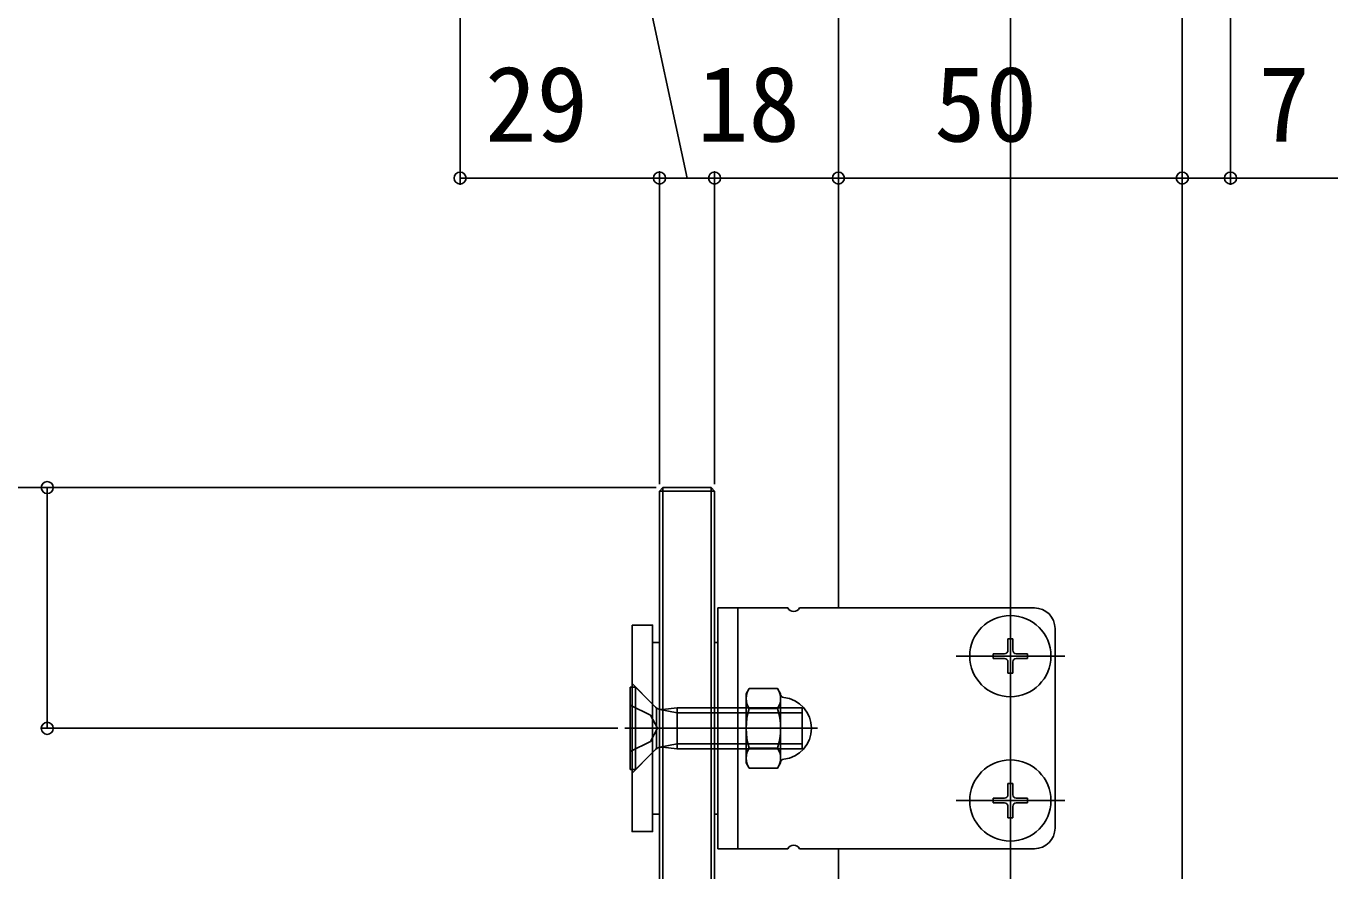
# Model space of a CAD drawing. Units: millimetres, scale not verified. Extents: x -875 to 875, y -1299 to 1293.
# Drawn here: x -738.1 to -547.4, y 810.5 to 933.3 of the extents above; entities that cross this region are included whole.
import ezdxf
from ezdxf.enums import TextEntityAlignment as Align

# ---------------------------------------------------------------- set-up
doc = ezdxf.new("R2010")
doc.units = ezdxf.units.MM
doc.header["$LTSCALE"] = 8
for name, color, linetype in [('0-3_YKK_12', 2, 'Continuous'), ('0-4_YKK_13', 4, 'Continuous'), ('0-5_YKK_D', 6, 'Continuous'), ('0-7_YSS_K', 3, 'Continuous')]:
    doc.layers.add(name, color=color, linetype=linetype)
doc.styles.add('ＭＳ ゴシック', font='')
doc.styles.get('ＭＳ ゴシック').set_extended_font_data('MS Gothic')

msp = doc.modelspace()

# ---------------------------------------------------------------- linework, layer by layer
at = {"layer": '0-3_YKK_12'}
msp.add_line((-620, 813.7), (-620, 623.7), dxfattribs=at)
for points in [[(-570, 967.2), (-620, 967.2), (-620, 848.7)], [(-620, 588.7), (-620, 546.2), (-570, 546.2), (-570, 967.2)]]:
    msp.add_lwpolyline(points, dxfattribs=at)
at = {"layer": '0-4_YKK_13'}
for p, q in [((-645.5, 866.2), (-646, 865.7)), ((-638, 865.7), (-646, 865.7)), ((-646, 865.7), (-646, 561.7)), ((-645.5, 866.2), (-645.5, 561.2)), ((-638.5, 866.2), (-645.5, 866.2)), ((-638.5, 561.2), (-638.5, 866.2)), ((-638.5, 866.2), (-638, 865.7)), ((-638, 561.7), (-638, 865.7)), ((-634.6, 813.7), (-634.6, 848.7)), ((-625.634, 848.7), (-591.5, 848.7)), ((-595, 849.6), (-595, 833.8)), ((-588.5, 845.7), (-588.5, 816.7)), ((-595.35, 844.2), (-594.65, 844.2)), ((-595.35, 844.2), (-595.35, 842.55)), ((-594.65, 844.2), (-594.65, 842.55)), ((-587.1, 841.7), (-602.9, 841.7)), ((-597.5, 842.05), (-597.5, 841.35)), ((-597.5, 842.05), (-595.85, 842.05)), ((-597.5, 841.35), (-595.85, 841.35)), ((-595.35, 840.85), (-595.35, 839.2)), ((-594.65, 840.85), (-594.65, 839.2)), ((-594.15, 842.05), (-592.5, 842.05)), ((-594.15, 841.35), (-592.5, 841.35)), ((-592.5, 842.05), (-592.5, 841.35)), ((-595.35, 839.2), (-594.65, 839.2)), ((-650.25, 825.2), (-650.25, 837.2)), ((-650, 837.7), (-647, 834.7)), ((-649.5, 825.2), (-649.5, 837.2)), ((-649.5, 837.2), (-646.567, 834.267)), ((-632.953, 836.974), (-633.4, 836.2)), ((-633.4, 826.2), (-633.4, 836.2)), ((-650.25, 834.55), (-647.287, 833.105)), ((-646.453, 834.167), (-646.453, 828.233)), ((-645.949, 833.938), (-643.453, 833.45)), ((-643.453, 834.2), (-645.564, 833.926)), ((-643.453, 834.2), (-625.25, 834.2)), ((-643.453, 833.45), (-625.25, 833.45)), ((-632.953, 834.087), (-628.847, 834.087)), ((-625.25, 828.2), (-625.25, 834.2)), ((-646.274, 831.2), (-647.287, 833.105)), ((-623.035, 831.2), (-651.043, 831.2)), ((-646.274, 831.2), (-647.287, 829.295)), ((-650.25, 827.85), (-647.287, 829.295)), ((-650, 824.7), (-647, 827.7)), ((-649.5, 825.2), (-646.567, 828.133)), ((-645.949, 828.462), (-643.453, 828.95)), ((-643.453, 828.2), (-645.564, 828.474)), ((-643.453, 828.95), (-625.25, 828.95)), ((-632.953, 828.313), (-628.847, 828.313)), ((-595, 828.6), (-595, 812.8)), ((-632.953, 825.426), (-633.4, 826.2)), ((-595.35, 823.2), (-594.65, 823.2)), ((-595.35, 823.2), (-595.35, 821.55)), ((-594.65, 823.2), (-594.65, 821.55)), ((-587.1, 820.7), (-602.9, 820.7)), ((-597.5, 821.05), (-597.5, 820.35)), ((-597.5, 821.05), (-595.85, 821.05)), ((-597.5, 820.35), (-595.85, 820.35)), ((-595.35, 819.85), (-595.35, 818.2)), ((-594.65, 819.85), (-594.65, 818.2)), ((-594.15, 821.05), (-592.5, 821.05)), ((-594.15, 820.35), (-592.5, 820.35)), ((-592.5, 821.05), (-592.5, 820.35)), ((-595.35, 818.2), (-594.65, 818.2)), ((-591.5, 813.7), (-625.634, 813.7))]:
    msp.add_line(p, q, dxfattribs=at)
for points in [[(-627.366, 813.7), (-637.5, 813.7), (-637.5, 848.7), (-627.366, 848.7)], [(-650.25, 837.2), (-650, 837.2), (-649.5, 837.2)], [(-632.953, 836.974), (-628.847, 836.974), (-628.4, 836.2)], [(-632.953, 825.426), (-628.847, 825.426), (-628.4, 826.2), (-628.4, 836.2)], [(-643.453, 834.2), (-643.453, 828.2), (-625.25, 828.2)], [(-650.25, 825.2), (-650, 825.2), (-649.5, 825.2)]]:
    msp.add_lwpolyline(points, dxfattribs=at)
for points in [[(-650, 846.2), (-650, 816.2), (-647, 816.2), (-647, 846.2)], [(-647, 843.7), (-647, 818.7), (-646, 818.7), (-646, 843.7)], [(-638, 818.7), (-637.5, 818.7), (-637.5, 843.7), (-638, 843.7)]]:
    msp.add_lwpolyline(points, close=True, dxfattribs=at)
for centre in [(-595, 841.7), (-595, 820.7)]:
    msp.add_circle(centre, 5.9, dxfattribs=at)
for centre, radius, start, end in [((-626.5, 849.2), 1, 210, 330), ((-591.5, 845.7), 3, 0, 90), ((-595.85, 842.55), 0.5, 270, 0), ((-595.85, 840.85), 0.5, 0, 90), ((-594.15, 842.55), 0.5, 180, 270), ((-594.15, 840.85), 0.5, 90, 180), ((-630.844, 835.53), 2.556, 145.61575, 214.38425), ((-630.956, 835.53), 2.556, 325.61575, 34.38425), ((-627.9, 836.175), 0.5, 180, 264.26083), ((-628.4, 831.2), 4.5, 275.73917, 84.26083), ((-645.719, 835.116), 1.2, 225, 277.39547), ((-623.847, 831.2), 9.553, 162.41205, 197.58795), ((-637.953, 831.2), 9.553, 342.41205, 17.58795), ((-645.719, 827.284), 1.2, 82.60453, 135), ((-630.844, 826.87), 2.556, 145.61575, 214.38425), ((-630.956, 826.87), 2.556, 325.61575, 34.38425), ((-627.9, 826.225), 0.5, 95.73917, 180), ((-595.85, 821.55), 0.5, 270, 0), ((-595.85, 819.85), 0.5, 0, 90), ((-594.15, 821.55), 0.5, 180, 270), ((-594.15, 819.85), 0.5, 90, 180), ((-591.5, 816.7), 3, 270, 0), ((-626.5, 813.2), 1, 30, 150)]:
    msp.add_arc(centre, radius, start, end, dxfattribs=at)
at = {"layer": '0-5_YKK_D'}
for p, q in [((-675, 966.2), (-675, 910.2)), ((-563, 966.2), (-563, 910.2)), ((-570, 960.2), (-570, 910.2)), ((-570, 960.2), (-570, 910.2)), ((-646, 866.7), (-646, 912.2)), ((-646, 866.7), (-646, 912.2)), ((-638, 866.7), (-638, 912.2)), ((-638, 866.7), (-638, 912.2)), ((-620, 872.2), (-620, 912.2)), ((-620, 907.2), (-620, 912.2)), ((-646, 911.2), (-675, 911.2)), ((-646, 911.2), (-638, 911.2)), ((-638, 911.2), (-620, 911.2)), ((-620, 911.2), (-570, 911.2)), ((-646.5, 866.2), (-766, 866.2)), ((-646.5, 866.2), (-766, 866.2)), ((-646.5, 866.2), (-736, 866.2)), ((-735, 866.2), (-735, 831.2)), ((-652.043, 831.2), (-736, 831.2))]:
    msp.add_line(p, q, dxfattribs=at)
for points in [[(-642, 911.2), (-648.428, 941.2), (-661.292, 941.2)], [(-570, 911.2), (-563, 911.2), (-547.403, 911.2)]]:
    msp.add_lwpolyline(points, dxfattribs=at)
for centre in [(-675, 911.2), (-646, 911.2), (-646, 911.2), (-638, 911.2), (-638, 911.2), (-620, 911.2), (-620, 911.2), (-570, 911.2), (-570, 911.2), (-563, 911.2), (-735, 866.2), (-735, 831.2)]:
    msp.add_circle(centre, 0.875, dxfattribs=at)
at = {"layer": '0-7_YSS_K'}
msp.add_line((-595, 398.2), (-595, 1007.418), dxfattribs=at)

# ---------------------------------------------------------------- texts
at = {"layer": '0-5_YKK_D', "style": 'ＭＳ ゴシック'}
for s, p in [('29', (-671.366, 913.2)), ('18', (-640.548, 913.2)), ('50', (-606.08, 913.2)), ('7', (-558.949, 913.2))]:
    msp.add_text(s, height=11, dxfattribs=at).set_placement(p, align=Align.BOTTOM_LEFT)

doc.saveas('drawing.dxf')
